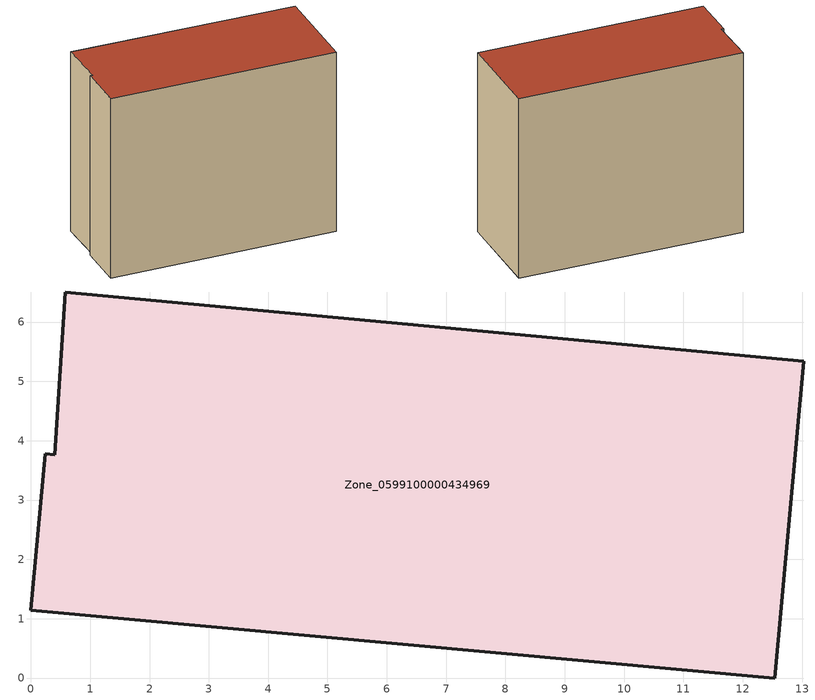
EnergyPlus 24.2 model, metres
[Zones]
Zone_0599100000434969
 floor ground (C_G): 0.58,6.51 13.03,5.34 12.54,0 0,1.14 0.24,3.78 0.4,3.77 z0
 wall outside (C_F): 12.54,0 13.03,5.34 0.58,6.51 0.4,3.77 0.24,3.78 0,1.14 12.54,0 z0:10.47
 roof outside (C_R): 13.03,5.34 0.58,6.51 0.4,3.77 0.24,3.78 0,1.14 12.54,0 z10.47
[BUILDING]
Pand.0599100000434969: North Axis=0; Terrain=City; Loads Convergence Tolerance Value=0.04; Temperature Convergence Tolerance Value=0.4; Solar Distribution=FullExterior; Maximum Number of Warmup Days=25; Minimum Number of Warmup Days=1
[Site:Location]
Rotterdam.The.Hague.AP_ZH_NLD Design_Conditions: Latitude=51.96; Longitude=4.45; Time Zone=1; Elevation=-4.5
[SITE:GROUNDTEMPERATURE:BUILDINGSURFACE]
18, 18, 18, 18, 18, 18, 18, 18, 18, 18, 18, 18
[MATERIAL] Thermal Absorptance=0.9; Solar Absorptance=0.7; Visible Absorptance=0.7
Name | Roughness | Thickness | Conductivity | Density | Specific Heat
G.TI.2006-2014 | MediumSmooth | 0.15 | 0.06 | 540 | 1210
F.TI.2006-2014 | Rough | 0.3 | 0.12 | 1920 | 840
R.TI.2006-2014 | MediumRough | 0.2 | 0.08 | 1500 | 1000
[CONSTRUCTION]
C_G: G.TI.2006-2014
C_F: F.TI.2006-2014
C_R: R.TI.2006-2014
[ZONE]
Zone_0599100000434969: Type=1; Multiplier=1; Ceiling Height=Autocalculate; Volume=Autocalculate; Floor Area=autocalculate; Part of Total Floor Area=Yes
[ZONEINFILTRATION:DESIGNFLOWRATE]
Infil_Zone_0599100000434969: Zone or ZoneList or Space or SpaceList=Zone_0599100000434969; Schedule=AlwaysOn; Design Flow Rate Calculation Method=Flow/Area; Flow Rate per Floor Area=0.0015; Constant Term Coefficient=1; Temperature Term Coefficient=0; Velocity Term Coefficient=0; Velocity Squared Term Coefficient=0
[HVACTEMPLATE:ZONE:IDEALLOADSAIRSYSTEM]
Zone_0599100000434969: Maximum Heating Supply Air Temperature=50; Minimum Cooling Supply Air Temperature=13; Maximum Heating Supply Air Humidity Ratio=0.0156; Minimum Cooling Supply Air Humidity Ratio=0.0077; Heating Limit=NoLimit; Cooling Limit=NoLimit; Dehumidification Control Type=ConstantSensibleHeatRatio; Cooling Sensible Heat Ratio=0.7; Dehumidification Setpoint=60; Humidification Control Type=None; Humidification Setpoint=30; Outdoor Air Method=None; Outdoor Air Flow Rate per Person=0.00944; Outdoor Air Flow Rate per Zone Floor Area=0; Outdoor Air Flow Rate per Zone=0; Demand Controlled Ventilation Type=None; Outdoor Air Economizer Type=NoEconomizer; Heat Recovery Type=None; Sensible Heat Recovery Effectiveness=0.7; Latent Heat Recovery Effectiveness=0.65
[ZONECONTROL:THERMOSTAT]
ThermostatControl_Zone_0599100000434969: Zone or ZoneList=Zone_0599100000434969; Control Type Schedule=DualSetpointControlType; Control 1=Thermostat_Zone_0599100000434969; Temperature Difference Between Cutout And Setpoint=0
[THERMOSTATSETPOINT:DUALSETPOINT]
Thermostat_Zone_0599100000434969: Heating Setpoint Temperature Schedule=HeatingSetpoint_Zone_0599100000434969; Cooling Setpoint Temperature Schedule=CoolingSetpoint_Zone_0599100000434969
[SCHEDULE:COMPACT]
HeatingSetpoint_Zone_0599100000434969: Through: 12/31, For: AllDays, Until: 24:00, 21
CoolingSetpoint_Zone_0599100000434969: Through: 12/31, For: AllDays, Until: 24:00, 24
DualSetpointControlType: Through: 12/31, For: AllDays, Until: 24:00, 4
AlwaysOn: Through: 12/31, For: AllDays, Until: 24:00, 1
